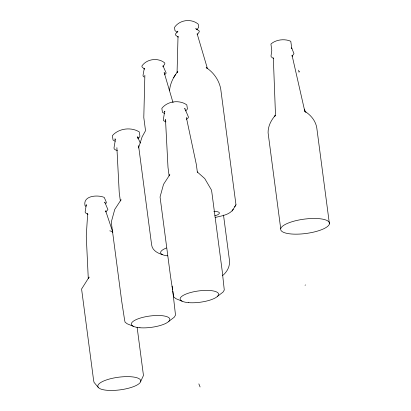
<?xml version="1.0" encoding="UTF-8"?>
<svg xmlns="http://www.w3.org/2000/svg" width="411" height="411" viewBox="0 0 411 411"><rect width="100%" height="100%" fill="white"/><g stroke="black" fill="none" stroke-linecap="round" stroke-linejoin="round"><path stroke-width="0.62" d="M144.867 75.208L143.793 117.495L145.53 130.677L142.103 136.904L138.764 147.169L151.613 244.771C152.265 250.376 157.521 253.161 162.391 254.62M87.692 213.335L86.264 236.053L88.273 278.483L89.13 277.081L81.584 289.025L93.626 380.499L94.057 382.389L98.203 387.332M169.548 90.348C170.226 83.382 173.437 76.878 177.835 71.519L177.059 72.788L178.02 36.43L178.184 37.16L175.559 35.074L175.353 34.164L177.917 31.128L177.424 31.93M274.954 116L275.452 113.914L273.336 57.853L273.5 58.568L271.203 56.805L271.008 55.937L271.805 50.656L270.936 44.064C275.786 39.528 284.792 38.521 290.777 41.29L291.82 48.637L291.646 47.882L293.973 53.62L292.057 56.297M140.721 381.377A21.66 6.371 -7.5 0 0 109.747 378.932A21.66 6.371 -7.5 0 0 107.358 390.316A21.66 6.371 -7.5 0 0 140.721 381.377L143.465 375.469L137.11 327.192M175.641 74.412L173.704 77.556M105.822 203.568L106.367 202.68L106.182 201.863L104.245 197.419C98.126 194.706 82.601 195.302 85.036 205.67L85.94 206.353M274.589 116.626L275.396 115.316C271.111 120.089 267.977 126.249 268.09 132.789L280.723 228.773M215.241 217.481C221.452 215.806 229.564 215.092 233.278 209.158M234.671 206.913L235.971 204.786L220.733 89.033C219.14 80.212 213.612 72.403 206.127 67.558L207.421 68.534L197.136 33.753L197.306 34.483M232.138 211.013L235.971 204.786M162.987 66.793L164.873 63.762L164.672 62.888C158.05 57.36 146.64 58.84 141.867 66.079L142.067 66.952L144.441 69.151L144.276 68.431L143.013 75.398L143.218 76.276L144.194 77.016M196.977 29.762L198.719 27.249L198.22 24.141C191.228 18.243 179.504 19.795 174.47 27.465L174.968 30.573L177.156 32.31M197.193 34.771L199.314 31.75L199.104 30.84L195.734 28.636L196.545 29.253M222.546 275.632C227.319 271.769 230.422 265.773 229.364 259.557L223.507 215.066M299.676 71.427L298.925 72.177L298.669 70.194M305.06 285.296L305.45 284.905M105.745 211.917L107.918 209.625L104.754 202.12L104.918 202.829M168.839 321.335L174.223 317.235L175.512 315.129L172.79 291.209M217.609 296.239L222.993 292.134L224.283 290.032L222.233 271.198L211.773 191.752L211.321 189.79L204.745 178.554L197.218 171.901M164.698 74.668L166.178 73.06L162.977 65.817L163.141 66.531M138.07 138.26L139.242 137.408L139.93 136.282L139.252 131.9C131.088 126.804 118.676 128.319 112.373 135.666L113.046 140.048L115.178 141.235M185.325 110.944L186.779 109.891L187.421 108.848L186.805 104.887C179.391 99.549 167.39 101.08 161.831 108.381L162.448 112.342L164.426 113.446M186.424 119.288L187.878 118.229L188.515 117.186L184.755 108.329L184.929 109.1M165.982 121.933L163.547 120.68L163.326 119.724L164.719 111.134L164.893 111.905M117.341 150.493L115.368 149.851L114.227 148.982L113.991 147.955L115.25 140.531L115.023 138.795L115.219 139.658M182.119 301.206L176 298.715L173.853 297.091L173.411 295.16L170.519 276.413L160.059 196.967L163.532 184.323L169.83 174.665L169.111 175.836L168.001 167.395L165.499 119.509L165.684 120.3M133.344 326.308L127.23 323.811L125.083 322.188L124.641 320.261L121.743 301.51L111.283 222.068L114.756 209.42L121.06 199.761L120.341 200.933L119.226 192.492L116.888 147.662M88.031 214.326L85.339 212.785L85.139 211.922L86.295 204.704L86.459 205.413M140.351 143.059L137.752 137.382L137.952 138.24L137.721 136.509M198.852 383.879L200.085 386.957M304.453 109.855L305.974 112.234L304.638 111.222C310.701 114.869 315.643 120.742 316.783 127.878L329.417 223.861A24.588 7.228 -7.5 0 1 291.543 234.003A24.588 7.228 -7.5 0 1 294.255 221.082A24.588 7.228 -7.5 0 1 329.417 223.861M173.046 102.699L164.153 72.511L164.323 73.25M292.2 55.947L292.036 55.233L304.561 110.256M304.31 109.151L304.71 110.965M105.802 211.506L105.648 210.822L112.861 232.328A13.548 3.982 -7.5 0 0 109.778 230.838M186.342 117.407L196.35 164.534L197.383 172.373M138.209 145.515L138.738 148.001M172.122 286.128L172.62 289.94M167.657 255.853A17.329 5.096 -7.5 0 1 166.45 247.997M213.812 211.408A8.297 2.44 -7.5 0 1 219.387 212.908A8.297 2.44 -7.5 0 1 214.825 215.821M139.925 327.752A19.404 5.708 -7.5 0 0 169.81 319.748A19.404 5.708 -7.5 0 0 142.067 317.554A19.404 5.708 -7.5 0 0 139.925 327.752M188.695 302.655A19.404 5.708 -7.5 0 0 218.585 294.646A19.404 5.708 -7.5 0 0 190.838 292.457A19.404 5.708 -7.5 0 0 188.695 302.655"/></g></svg>
